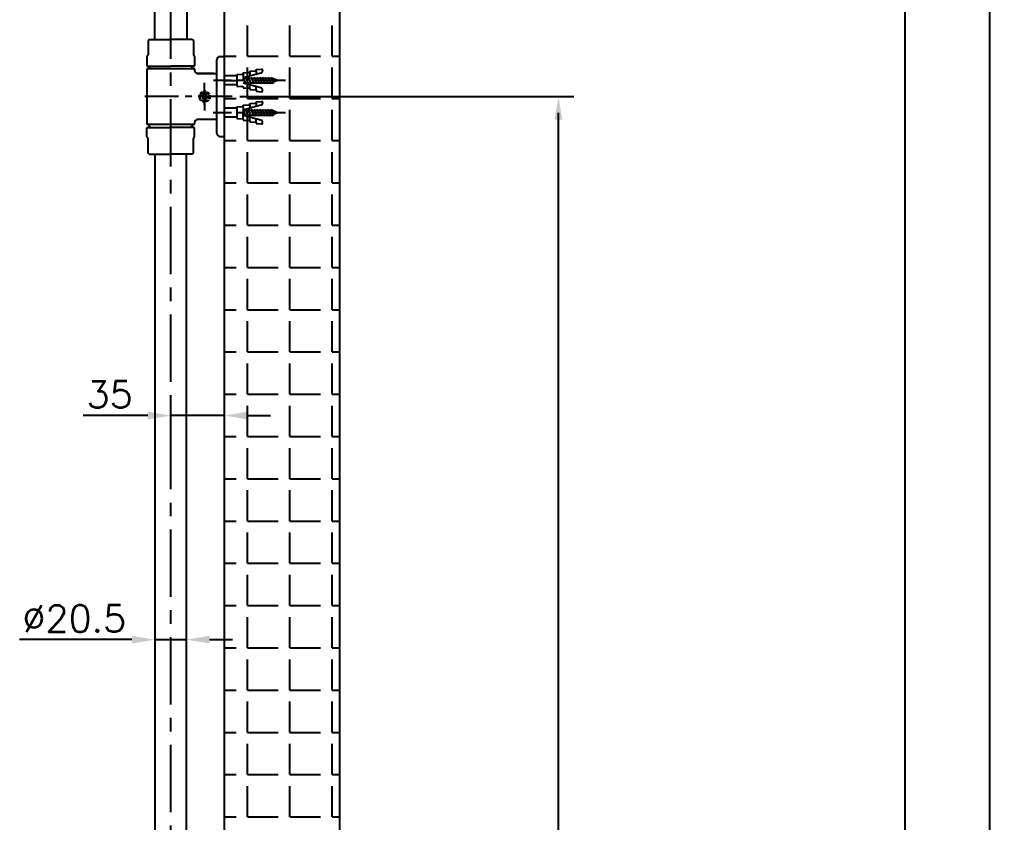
# Model space of a CAD drawing. Extents: x 11840 to 12260, y 2054 to 2648.
# Drawn here: x 12134 to 12260.3, y 2341.6 to 2446.1 of the extents above; entities that cross this region are included whole.
import ezdxf

# ---------------------------------------------------------------- set-up
doc = ezdxf.new("R2010")
doc.units = 0
doc.header["$LTSCALE"] = 7
doc.header["$MEASUREMENT"] = 0
doc.linetypes.add('CENTER', pattern=[2, 1.25, -0.25, 0.25, -0.25])
doc.linetypes.add('HIDDEN', pattern=[0.375, 0.25, -0.125])
doc.layers.get('0').update_dxf_attribs({"color": 2, "linetype": 'CONTINUOUS'})
for name, color, linetype in [('CL', 1, 'CENTER'), ('D', 2, 'CONTINUOUS'), ('DWG', 7, 'CONTINUOUS'), ('HD', 6, 'HIDDEN'), ('HT', 3, 'CONTINUOUS')]:
    doc.layers.add(name, color=color, linetype=linetype)
doc.styles.add('GHS', font='ROMANS.shx', dxfattribs={"bigfont": 'GHS.shx'})

msp = doc.modelspace()

# ---------------------------------------------------------------- linework, layer by layer
for p, q in [((12260.28, 2647.87), (12260.28, 2053.87)), ((12162.72, 2436.09), (12206.17, 2436.09)), ((12204.17, 2233.09), (12204.17, 2433.99))]:
    msp.add_line(p, q)
at = {"color": 4}
msp.add_line((12249.28, 2067.87), (12249.28, 2616.87), dxfattribs=at)
at = {"color": 7, "linetype": 'Continuous'}
for p, q in [((12150.92, 2443.53), (12150.77, 2443.38)), ((12150.77, 2443.38), (12150.77, 2441.53)), ((12150.92, 2443.53), (12151.62, 2443.53)), ((12150.92, 2443.53), (12153.72, 2443.53)), ((12156.52, 2443.53), (12153.72, 2443.53)), ((12156.52, 2443.53), (12155.82, 2443.53)), ((12156.52, 2443.53), (12156.67, 2443.38)), ((12156.67, 2443.38), (12156.67, 2441.53)), ((12150.77, 2441.53), (12150.62, 2441.27)), ((12150.62, 2441.27), (12150.62, 2440.09)), ((12156.67, 2441.53), (12156.82, 2441.27)), ((12156.82, 2441.27), (12156.82, 2440.09)), ((12150.68, 2440.03), (12150.62, 2440.09)), ((12150.68, 2440.03), (12153.72, 2440.03)), ((12156.76, 2440.03), (12153.72, 2440.03)), ((12156.76, 2440.03), (12156.82, 2440.09)), ((12150.68, 2432.09), (12150.62, 2432.03)), ((12150.62, 2430.85), (12150.62, 2432.03)), ((12150.68, 2432.09), (12150.92, 2432.09)), ((12156.76, 2432.09), (12156.52, 2432.09)), ((12156.76, 2432.09), (12156.82, 2432.03)), ((12156.82, 2430.85), (12156.82, 2432.03)), ((12150.77, 2430.59), (12150.62, 2430.85)), ((12150.77, 2428.74), (12150.77, 2430.59)), ((12156.67, 2430.59), (12156.82, 2430.85)), ((12156.67, 2428.74), (12156.67, 2430.59)), ((12150.92, 2428.59), (12150.77, 2428.74)), ((12150.92, 2428.59), (12153.72, 2428.59)), ((12151.67, 2231.46), (12151.67, 2428.59)), ((12156.52, 2428.59), (12153.72, 2428.59)), ((12155.77, 2231.46), (12155.77, 2428.59)), ((12156.52, 2428.59), (12155.77, 2428.59)), ((12156.52, 2428.59), (12156.67, 2428.74))]:
    msp.add_line(p, q, dxfattribs=at)
at = {"lineweight": -3, "ltscale": 2}
for p, q in [((12151.02, 2440.03), (12150.92, 2439.82)), ((12156.43, 2440.03), (12156.53, 2439.82)), ((12151.06, 2432.09), (12150.92, 2432.39)), ((12156.38, 2432.09), (12156.52, 2432.39))]:
    msp.add_line(p, q, dxfattribs=at)
at = {"color": 7, "linetype": 'Continuous', "lineweight": -3}
for p in [(12150.92, 2432.09), (12156.52, 2432.09)]:
    msp.add_line(p, (12153.72, 2432.09), dxfattribs=at)
msp.add_solid([(12203.67, 2433.09), (12204.67, 2433.09), (12204.17, 2436.09)])
at = {"layer": 'CL'}
msp.add_line((12153.72, 2230.99), (12153.72, 2452.49), dxfattribs=at)
at = {"layer": 'CL', "lineweight": -3, "ltscale": 0.5}
for p, q in [((12168.63, 2438.19), (12159.28, 2438.19)), ((12158.12, 2434.96), (12158.12, 2437.89)), ((12161.72, 2436.09), (12149.62, 2436.09)), ((12158.12, 2435.34), (12158.12, 2434.29)), ((12168.63, 2433.99), (12159.25, 2433.99))]:
    msp.add_line(p, q, dxfattribs=at)
at = {"layer": 'D'}
for p, q in [((12164, 2439.39), (12164.84, 2439.43)), ((12164, 2439.21), (12164, 2439.39)), ((12164.84, 2439.61), (12165.57, 2439.65)), ((12164.84, 2439.43), (12164.84, 2439.61)), ((12164.84, 2439.43), (12164.84, 2438.99)), ((12165.67, 2439.55), (12165.67, 2439.45)), ((12162.32, 2438.8), (12160.72, 2438.8)), ((12162.32, 2438.96), (12163.16, 2439)), ((12162.32, 2438.8), (12162.32, 2438.96)), ((12162.32, 2438.8), (12162.32, 2437.6)), ((12163.13, 2438.52), (12163.44, 2437.75)), ((12163.16, 2439.17), (12164, 2439.21)), ((12163.16, 2439), (12163.16, 2439.17)), ((12165.45, 2439.16), (12163.16, 2438.54)), ((12163.16, 2439), (12163.16, 2438.2)), ((12163.16, 2438.52), (12166.86, 2438.51)), ((12163.44, 2438.65), (12163.8, 2437.75)), ((12163.8, 2438.65), (12164.16, 2437.74)), ((12164, 2439.21), (12164, 2438.77)), ((12164.16, 2438.64), (12164.52, 2437.74)), ((12164.52, 2438.64), (12164.89, 2437.74)), ((12164.89, 2438.64), (12165.25, 2437.74)), ((12165.25, 2438.64), (12165.61, 2437.74)), ((12165.61, 2438.64), (12165.97, 2437.74)), ((12165.97, 2438.64), (12166.33, 2437.74)), ((12166.33, 2438.64), (12166.7, 2437.74)), ((12166.7, 2438.64), (12167.06, 2437.74)), ((12167.63, 2438.19), (12166.86, 2438.51)), ((12167.63, 2438.19), (12166.86, 2437.87)), ((12162.32, 2437.6), (12160.72, 2437.6)), ((12162.32, 2437.6), (12162.32, 2437.44)), ((12162.32, 2437.44), (12163.16, 2437.39)), ((12163.16, 2437.88), (12166.86, 2437.87)), ((12165.45, 2437.23), (12163.16, 2437.85)), ((12163.16, 2437.39), (12163.16, 2437.23)), ((12163.16, 2437.23), (12163.99, 2437.18)), ((12163.99, 2437.18), (12164, 2437.62)), ((12163.99, 2437.18), (12163.99, 2437)), ((12163.99, 2437), (12164.83, 2436.95)), ((12164.83, 2436.95), (12164.83, 2437.39)), ((12164.83, 2436.95), (12164.83, 2436.78)), ((12165.67, 2436.83), (12165.67, 2436.94)), ((12164.83, 2436.78), (12165.56, 2436.73)), ((12162.32, 2434.6), (12160.72, 2434.6)), ((12162.32, 2434.76), (12163.16, 2434.8)), ((12162.32, 2434.6), (12162.32, 2434.76)), ((12162.32, 2434.6), (12162.32, 2433.4)), ((12163.13, 2434.32), (12163.44, 2433.55)), ((12163.16, 2434.97), (12164, 2435.01)), ((12163.16, 2434.8), (12163.16, 2434.97)), ((12165.45, 2434.96), (12163.16, 2434.34)), ((12163.16, 2434.8), (12163.16, 2434)), ((12163.16, 2434.32), (12166.86, 2434.31)), ((12163.44, 2434.45), (12163.8, 2433.55)), ((12163.8, 2434.45), (12164.16, 2433.54)), ((12164, 2435.19), (12164.84, 2435.23)), ((12164, 2435.01), (12164, 2435.19)), ((12164, 2435.01), (12164, 2434.57)), ((12164.16, 2434.44), (12164.52, 2433.54)), ((12164.52, 2434.44), (12164.89, 2433.54)), ((12164.84, 2435.41), (12165.57, 2435.45)), ((12164.84, 2435.23), (12164.84, 2435.41)), ((12164.84, 2435.23), (12164.84, 2434.79)), ((12164.89, 2434.44), (12165.25, 2433.54)), ((12165.25, 2434.44), (12165.61, 2433.54)), ((12165.61, 2434.44), (12165.97, 2433.54)), ((12165.67, 2435.35), (12165.67, 2435.25)), ((12165.97, 2434.44), (12166.33, 2433.54)), ((12166.33, 2434.44), (12166.7, 2433.54)), ((12166.7, 2434.44), (12167.06, 2433.54)), ((12167.63, 2433.99), (12166.86, 2434.31)), ((12162.32, 2433.4), (12160.72, 2433.4)), ((12162.32, 2433.4), (12162.32, 2433.24)), ((12162.32, 2433.24), (12163.16, 2433.19)), ((12163.16, 2433.19), (12163.16, 2434)), ((12163.16, 2433.68), (12166.86, 2433.67)), ((12165.45, 2433.03), (12163.16, 2433.65)), ((12163.16, 2433.19), (12163.16, 2433.03)), ((12163.16, 2433.03), (12163.99, 2432.98)), ((12163.99, 2432.98), (12164, 2433.42)), ((12164.83, 2432.75), (12164.83, 2433.19)), ((12167.63, 2433.99), (12166.86, 2433.67)), ((12163.99, 2432.98), (12163.99, 2432.8)), ((12163.99, 2432.8), (12164.83, 2432.75)), ((12164.83, 2432.75), (12164.83, 2432.58)), ((12164.83, 2432.58), (12165.56, 2432.53)), ((12165.67, 2432.63), (12165.67, 2432.74)), ((12153.72, 2391.73), (12153.72, 2396.58)), ((12160.72, 2391.73), (12160.72, 2396.58)), ((12150.72, 2394.58), (12142.34, 2394.58)), ((12160.72, 2394.58), (12153.72, 2394.58)), ((12163.72, 2394.58), (12166.72, 2394.58)), ((12148.67, 2365.42), (12134.02, 2365.42)), ((12151.67, 2365.42), (12155.77, 2365.42)), ((12158.77, 2365.42), (12161.77, 2365.42))]:
    msp.add_line(p, q, dxfattribs=at)
for centre, radius, start, end in [((12165.37, 2439.45), 0.3, 284.9971, 359.8767), ((12165.57, 2439.55), 0.1, 359.8767, 93.1016), ((12165.37, 2436.94), 0.3, 359.8767, 74.7563), ((12165.57, 2436.83), 0.1, 266.6517, 359.8767), ((12165.37, 2435.25), 0.3, 284.9971, 359.8767), ((12165.57, 2435.35), 0.1, 359.8767, 93.1016), ((12165.37, 2432.74), 0.3, 359.8767, 74.7563), ((12165.57, 2432.63), 0.1, 266.6517, 359.8767)]:
    msp.add_arc(centre, radius, start, end, dxfattribs=at)
for points in [[(12150.72, 2395.08), (12150.72, 2394.08), (12153.72, 2394.58)], [(12163.72, 2395.08), (12163.72, 2394.08), (12160.72, 2394.58)], [(12148.67, 2365.92), (12148.67, 2364.92), (12151.67, 2365.42)], [(12158.77, 2365.92), (12158.77, 2364.92), (12155.77, 2365.42)]]:
    msp.add_solid(points, dxfattribs=at)
at = {"layer": 'DWG', "ltscale": 10}
for p, q in [((12151.62, 2452.49), (12151.62, 2443.53)), ((12155.82, 2452.49), (12155.82, 2443.53))]:
    msp.add_line(p, q, dxfattribs=at)
at = {"layer": 'DWG', "lineweight": -3}
for p, q in [((12159.72, 2436.09), (12159.72, 2440.89)), ((12160.12, 2441.29), (12160.72, 2441.29)), ((12160.72, 2430.89), (12160.72, 2441.29)), ((12150.62, 2439.65), (12150.62, 2432.59)), ((12150.72, 2439.75), (12153.72, 2439.75)), ((12150.92, 2440.03), (12150.92, 2439.85)), ((12153.72, 2439.75), (12156.72, 2439.75)), ((12156.52, 2440.03), (12156.52, 2439.85)), ((12156.82, 2439.65), (12156.82, 2439.49)), ((12159.32, 2439.09), (12157.22, 2439.09)), ((12157.22, 2439.09), (12159.62, 2439.09)), ((12159.62, 2439.09), (12159.72, 2438.99)), ((12159.72, 2431.29), (12159.72, 2436.09)), ((12159.62, 2433.09), (12157.22, 2433.09)), ((12159.62, 2433.09), (12159.72, 2433.19)), ((12150.72, 2432.49), (12153.72, 2432.49)), ((12150.92, 2432.39), (12150.92, 2432.09)), ((12153.72, 2432.49), (12156.72, 2432.49)), ((12156.52, 2432.39), (12156.52, 2432.09)), ((12156.82, 2432.69), (12156.82, 2432.59)), ((12160.12, 2430.89), (12160.72, 2430.89))]:
    msp.add_line(p, q, dxfattribs=at)
for centre, radius, start, end in [((12160.12, 2440.89), 0.4, 90, 180), ((12150.72, 2439.65), 0.1, 90, 180), ((12150.82, 2439.85), 0.1, 270, 0), ((12156.62, 2439.85), 0.1, 180, 270), ((12156.72, 2439.65), 0.1, 359.9999, 90), ((12157.22, 2439.49), 0.4, 180.0019, 269.9969), ((12157.22, 2432.69), 0.4, 90.0031, 179.9981), ((12150.72, 2432.59), 0.1, 180, 270), ((12150.82, 2432.39), 0.1, 0, 90), ((12156.62, 2432.39), 0.1, 90, 180), ((12156.72, 2432.59), 0.1, 270, 0), ((12160.12, 2431.29), 0.4, 180, 270)]:
    msp.add_arc(centre, radius, start, end, dxfattribs=at)
at = {"layer": 'HD', "ltscale": 0.2}
msp.add_lwpolyline([(12157.95, 2436.39), (12157.78, 2436.09), (12157.95, 2435.79), (12158.3, 2435.79), (12158.47, 2436.09), (12158.3, 2436.39)], close=True, dxfattribs=at)
at = {"layer": 'HD', "lineweight": -3, "ltscale": 0.2}
for radius in [0.7, 0.6]:
    msp.add_circle((12158.12, 2436.09), radius, dxfattribs=at)
at = {"layer": 'HD', "ltscale": 0.2}
msp.add_arc((12158.12, 2436.09), 0.5, 270.5, 180.5, dxfattribs=at)
at = {"layer": 'HT', "ltscale": 0.5}
for p, q in [((12160.72, 2130.9), (12160.72, 2495.49)), ((12175.72, 2124.5), (12175.72, 2495.49)), ((12163.71, 2441.36), (12163.71, 2445.36)), ((12169.21, 2441.36), (12169.21, 2445.36)), ((12174.71, 2441.36), (12174.71, 2445.36)), ((12160.72, 2441.36), (12162.21, 2441.36)), ((12163.71, 2441.36), (12167.71, 2441.36)), ((12169.21, 2441.36), (12173.21, 2441.36)), ((12174.71, 2441.36), (12175.72, 2441.36)), ((12163.71, 2435.86), (12163.71, 2439.86)), ((12169.21, 2435.86), (12169.21, 2439.86)), ((12174.71, 2435.86), (12174.71, 2439.86)), ((12160.72, 2438.2), (12162.21, 2438.2)), ((12160.72, 2435.86), (12162.21, 2435.86)), ((12163.71, 2435.86), (12167.71, 2435.86)), ((12169.21, 2435.86), (12173.21, 2435.86)), ((12174.71, 2435.86), (12175.72, 2435.86)), ((12163.71, 2430.36), (12163.71, 2434.36)), ((12169.21, 2430.36), (12169.21, 2434.36)), ((12174.71, 2430.36), (12174.71, 2434.36)), ((12160.72, 2430.36), (12162.21, 2430.36)), ((12163.71, 2430.36), (12167.71, 2430.36)), ((12169.21, 2430.36), (12173.21, 2430.36)), ((12174.71, 2430.36), (12175.72, 2430.36)), ((12163.71, 2424.86), (12163.71, 2428.86)), ((12169.21, 2424.86), (12169.21, 2428.86)), ((12174.71, 2424.86), (12174.71, 2428.86)), ((12160.72, 2424.86), (12162.21, 2424.86)), ((12163.71, 2424.86), (12167.71, 2424.86)), ((12169.21, 2424.86), (12173.21, 2424.86)), ((12174.71, 2424.86), (12175.72, 2424.86)), ((12163.71, 2419.36), (12163.71, 2423.36)), ((12169.21, 2419.36), (12169.21, 2423.36)), ((12174.71, 2419.36), (12174.71, 2423.36)), ((12160.72, 2419.36), (12162.21, 2419.36)), ((12163.71, 2419.36), (12167.71, 2419.36)), ((12169.21, 2419.36), (12173.21, 2419.36)), ((12174.71, 2419.36), (12175.72, 2419.36)), ((12163.71, 2413.86), (12163.71, 2417.86)), ((12169.21, 2413.86), (12169.21, 2417.86)), ((12174.71, 2413.86), (12174.71, 2417.86)), ((12160.72, 2413.86), (12162.21, 2413.86)), ((12163.71, 2413.86), (12167.71, 2413.86)), ((12169.21, 2413.86), (12173.21, 2413.86)), ((12174.71, 2413.86), (12175.72, 2413.86)), ((12163.71, 2408.36), (12163.71, 2412.36)), ((12169.21, 2408.36), (12169.21, 2412.36)), ((12174.71, 2408.36), (12174.71, 2412.36)), ((12160.72, 2408.36), (12162.21, 2408.36)), ((12163.71, 2408.36), (12167.71, 2408.36)), ((12169.21, 2408.36), (12173.21, 2408.36)), ((12174.71, 2408.36), (12175.72, 2408.36)), ((12163.71, 2402.86), (12163.71, 2406.86)), ((12169.21, 2402.86), (12169.21, 2406.86)), ((12174.71, 2402.86), (12174.71, 2406.86)), ((12160.72, 2402.86), (12162.21, 2402.86)), ((12163.71, 2402.86), (12167.71, 2402.86)), ((12169.21, 2402.86), (12173.21, 2402.86)), ((12174.71, 2402.86), (12175.72, 2402.86)), ((12163.71, 2397.36), (12163.71, 2401.36)), ((12169.21, 2397.36), (12169.21, 2401.36)), ((12174.71, 2397.36), (12174.71, 2401.36)), ((12160.72, 2397.36), (12162.21, 2397.36)), ((12163.71, 2397.36), (12167.71, 2397.36)), ((12169.21, 2397.36), (12173.21, 2397.36)), ((12174.71, 2397.36), (12175.72, 2397.36)), ((12163.71, 2391.86), (12163.71, 2395.86)), ((12169.21, 2391.86), (12169.21, 2395.86)), ((12174.71, 2391.86), (12174.71, 2395.86)), ((12160.72, 2391.86), (12162.21, 2391.86)), ((12163.71, 2391.86), (12167.71, 2391.86)), ((12169.21, 2391.86), (12173.21, 2391.86)), ((12174.71, 2391.86), (12175.72, 2391.86)), ((12163.71, 2386.36), (12163.71, 2390.36)), ((12169.21, 2386.36), (12169.21, 2390.36)), ((12174.71, 2386.36), (12174.71, 2390.36)), ((12160.72, 2386.36), (12162.21, 2386.36)), ((12163.71, 2386.36), (12167.71, 2386.36)), ((12169.21, 2386.36), (12173.21, 2386.36)), ((12174.71, 2386.36), (12175.72, 2386.36)), ((12163.71, 2380.86), (12163.71, 2384.86)), ((12169.21, 2380.86), (12169.21, 2384.86)), ((12174.71, 2380.86), (12174.71, 2384.86)), ((12160.72, 2380.86), (12162.21, 2380.86)), ((12163.71, 2380.86), (12167.71, 2380.86)), ((12169.21, 2380.86), (12173.21, 2380.86)), ((12174.71, 2380.86), (12175.72, 2380.86)), ((12163.71, 2375.36), (12163.71, 2379.36)), ((12169.21, 2375.36), (12169.21, 2379.36)), ((12174.71, 2375.36), (12174.71, 2379.36)), ((12160.72, 2375.36), (12162.21, 2375.36)), ((12163.71, 2375.36), (12167.71, 2375.36)), ((12169.21, 2375.36), (12173.21, 2375.36)), ((12174.71, 2375.36), (12175.72, 2375.36)), ((12163.71, 2369.86), (12163.71, 2373.86)), ((12169.21, 2369.86), (12169.21, 2373.86)), ((12174.71, 2369.86), (12174.71, 2373.86)), ((12160.72, 2369.86), (12162.21, 2369.86)), ((12163.71, 2369.86), (12167.71, 2369.86)), ((12169.21, 2369.86), (12173.21, 2369.86)), ((12174.71, 2369.86), (12175.72, 2369.86)), ((12163.71, 2364.36), (12163.71, 2368.36)), ((12169.21, 2364.36), (12169.21, 2368.36)), ((12174.71, 2364.36), (12174.71, 2368.36)), ((12160.72, 2364.36), (12162.21, 2364.36)), ((12163.71, 2364.36), (12167.71, 2364.36)), ((12169.21, 2364.36), (12173.21, 2364.36)), ((12174.71, 2364.36), (12175.72, 2364.36)), ((12163.71, 2358.86), (12163.71, 2362.86)), ((12169.21, 2358.86), (12169.21, 2362.86)), ((12174.71, 2358.86), (12174.71, 2362.86)), ((12160.72, 2358.86), (12162.21, 2358.86)), ((12163.71, 2358.86), (12167.71, 2358.86)), ((12169.21, 2358.86), (12173.21, 2358.86)), ((12174.71, 2358.86), (12175.72, 2358.86)), ((12163.71, 2353.36), (12163.71, 2357.36)), ((12169.21, 2353.36), (12169.21, 2357.36)), ((12174.71, 2353.36), (12174.71, 2357.36)), ((12160.72, 2353.36), (12162.21, 2353.36)), ((12163.71, 2353.36), (12167.71, 2353.36)), ((12169.21, 2353.36), (12173.21, 2353.36)), ((12174.71, 2353.36), (12175.72, 2353.36)), ((12163.71, 2347.86), (12163.71, 2351.86)), ((12169.21, 2347.86), (12169.21, 2351.86)), ((12174.71, 2347.86), (12174.71, 2351.86)), ((12160.72, 2347.86), (12162.21, 2347.86)), ((12163.71, 2347.86), (12167.71, 2347.86)), ((12169.21, 2347.86), (12173.21, 2347.86)), ((12174.71, 2347.86), (12175.72, 2347.86)), ((12163.71, 2342.36), (12163.71, 2346.36)), ((12169.21, 2342.36), (12169.21, 2346.36)), ((12174.71, 2342.36), (12174.71, 2346.36)), ((12160.72, 2342.36), (12162.21, 2342.36)), ((12163.71, 2342.36), (12167.71, 2342.36)), ((12169.21, 2342.36), (12173.21, 2342.36)), ((12174.71, 2342.36), (12175.72, 2342.36))]:
    msp.add_line(p, q, dxfattribs=at)

# ---------------------------------------------------------------- texts
at = {"layer": 'D', "char_height": 3.5, "attachment_point": 5, "style": 'GHS'}
for s, insert in [('\\A1;35', (12145.76, 2397.33)), ('\\A1;%%c20.5', (12141.17, 2368.17))]:
    msp.add_mtext(s, dxfattribs=dict(at, insert=insert))

doc.saveas('drawing.dxf')
